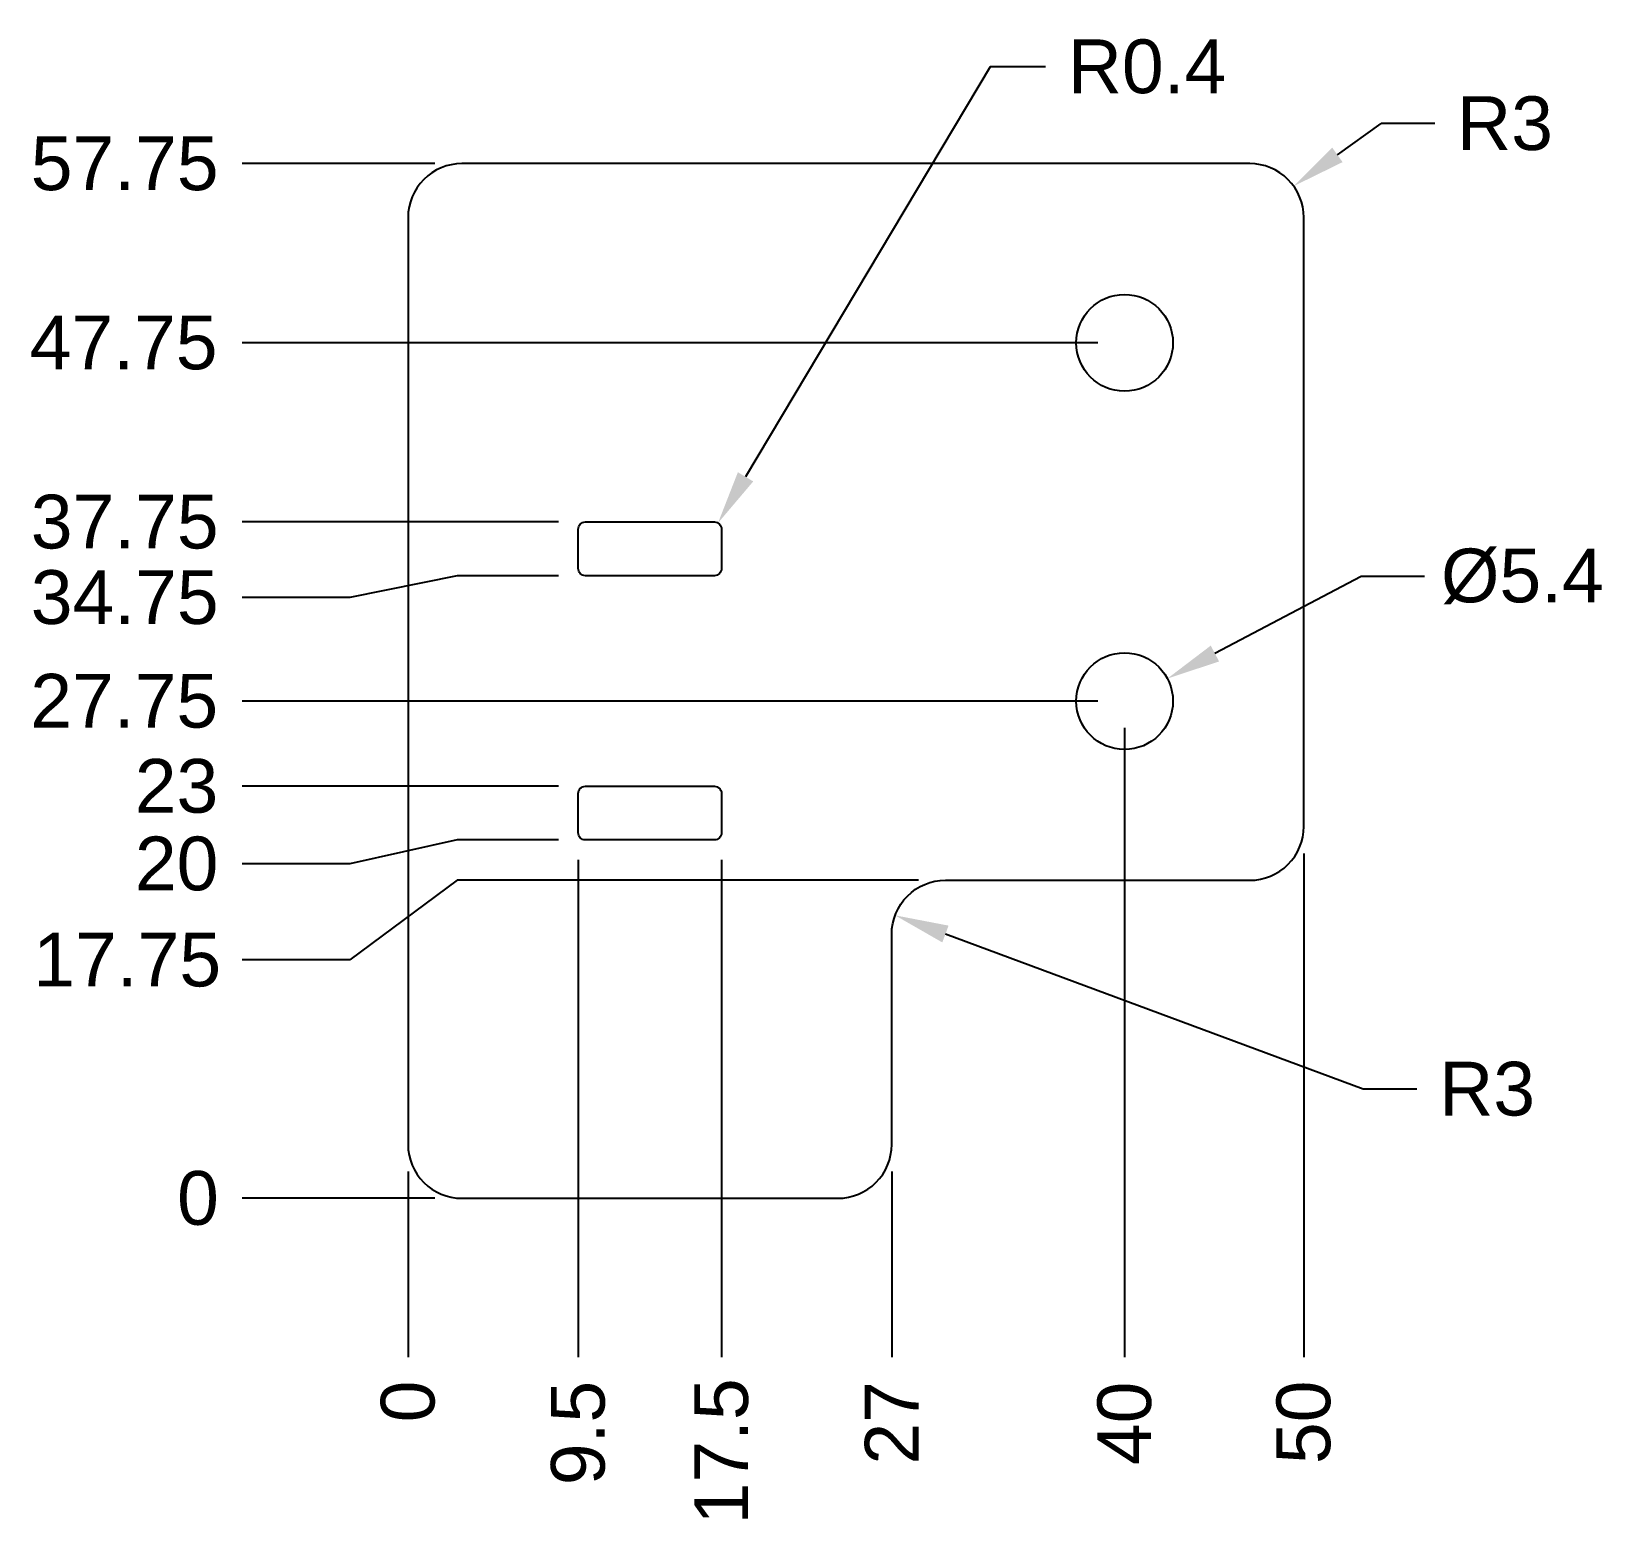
# Model space of a CAD drawing. Header units: millimetres. Extents: x -21 to 66.6, y -18.1 to 65.1.
import ezdxf

# ---------------------------------------------------------------- set-up
doc = ezdxf.new("R2010")
doc.units = ezdxf.units.MM
doc.layers.add('Dimensions', color=7, linetype='Continuous')
doc.layers.add('Parts', color=7, linetype='Continuous')
doc.styles.get("Standard").update_dxf_attribs({"font": 'arial.ttf'})
doc.dimstyles.new('Copy of Standard', dxfattribs={"dimtxt": 3, "dimasz": 3, "dimexe": 3, "dimexo": 1.5, "dimgap": 1.5, "dimtad": 0, "dimtoh": 1, "dimdsep": 46, "dimtxsty": 'Standard', "dimcen": 0, "dimadec": 0, "dimazin": 2, "dimtfac": 1, "dimtofl": 0, "dimtmove": 0, "dimatfit": 3, "dimfxl": 1, "dimtolj": 1, "dimtzin": 0, "dimarcsym": 0})

# ---------------------------------------------------------------- blocks, each defined once
blk = doc.blocks.new('*D1')
at = {"layer": 'Defpoints', "color": 0}
for p in [(-9.25, 57.75), (3, 57.75), (0, 0)]:
    blk.add_point(p, dxfattribs=at)
at = {"layer": 'Dimensions', "color": 0, "lineweight": -2}
blk.add_line((1.5, 57.75), (-9.25, 57.75), dxfattribs=at)
at = {"layer": 'Dimensions', "color": 0, "insert": (-15.817, 57.75), "char_height": 3, "attachment_point": 5}
blk.add_mtext('\\A1;57.75', dxfattribs=at)
blk = doc.blocks.new('*D2')
at = {"layer": 'Defpoints', "color": 0}
for p in [(-9.25, 0), (0, 0), (3, 0)]:
    blk.add_point(p, dxfattribs=at)
at = {"layer": 'Dimensions', "color": 0, "lineweight": -2}
blk.add_line((1.5, 0), (-9.25, 0), dxfattribs=at)
at = {"layer": 'Dimensions', "color": 0, "insert": (-11.726, 0), "char_height": 3, "attachment_point": 5}
blk.add_mtext('\\A1;0', dxfattribs=at)
blk = doc.blocks.new('*D3')
at = {"layer": 'Defpoints', "color": 0}
for p in [(-9.25, 37.75), (9.9, 37.75), (0, 0)]:
    blk.add_point(p, dxfattribs=at)
at = {"layer": 'Dimensions', "color": 0, "lineweight": -2}
blk.add_line((8.4, 37.75), (-9.25, 37.75), dxfattribs=at)
at = {"layer": 'Dimensions', "color": 0, "insert": (-15.815, 37.75), "char_height": 3, "attachment_point": 5}
blk.add_mtext('\\A1;37.75', dxfattribs=at)
blk = doc.blocks.new('*D4')
at = {"layer": 'Defpoints', "color": 0}
for p in [(9.9, 34.75), (-9.25, 33.536), (0, 0)]:
    blk.add_point(p, dxfattribs=at)
at = {"layer": 'Dimensions', "color": 0, "lineweight": -2}
for p, q in [((2.75, 34.75), (-3.25, 33.536)), ((8.4, 34.75), (2.75, 34.75)), ((-3.25, 33.536), (-9.25, 33.536))]:
    blk.add_line(p, q, dxfattribs=at)
at = {"layer": 'Dimensions', "color": 0, "insert": (-15.815, 33.536), "char_height": 3, "attachment_point": 5}
blk.add_mtext('\\A1;34.75', dxfattribs=at)
blk = doc.blocks.new('*D5')
at = {"layer": 'Defpoints', "color": 0}
for p in [(-9.25, 23), (9.9, 23), (0, 0)]:
    blk.add_point(p, dxfattribs=at)
at = {"layer": 'Dimensions', "color": 0, "lineweight": -2}
blk.add_line((8.4, 23), (-9.25, 23), dxfattribs=at)
at = {"layer": 'Dimensions', "color": 0, "insert": (-12.922, 23), "char_height": 3, "attachment_point": 5}
blk.add_mtext('\\A1;23', dxfattribs=at)
blk = doc.blocks.new('*D6')
at = {"layer": 'Defpoints', "color": 0}
for p in [(9.9, 20), (-9.25, 18.668), (0, 0)]:
    blk.add_point(p, dxfattribs=at)
at = {"layer": 'Dimensions', "color": 0, "lineweight": -2}
for p, q in [((2.75, 20), (-3.25, 18.668)), ((8.4, 20), (2.75, 20)), ((-3.25, 18.668), (-9.25, 18.668))]:
    blk.add_line(p, q, dxfattribs=at)
at = {"layer": 'Dimensions', "color": 0, "insert": (-12.916, 18.668), "char_height": 3, "attachment_point": 5}
blk.add_mtext('\\A1;20', dxfattribs=at)
blk = doc.blocks.new('*D7')
at = {"layer": 'Defpoints', "color": 0}
for p in [(-9.25, 47.75), (40, 47.75), (0, 0)]:
    blk.add_point(p, dxfattribs=at)
at = {"layer": 'Dimensions', "color": 0, "lineweight": -2}
blk.add_line((38.5, 47.75), (-9.25, 47.75), dxfattribs=at)
at = {"layer": 'Dimensions', "color": 0, "insert": (-15.877, 47.75), "char_height": 3, "attachment_point": 5}
blk.add_mtext('\\A1;47.75', dxfattribs=at)
blk = doc.blocks.new('*D8')
at = {"layer": 'Defpoints', "color": 0}
for p in [(-9.25, 27.75), (40, 27.75), (0, 0)]:
    blk.add_point(p, dxfattribs=at)
at = {"layer": 'Dimensions', "color": 0, "lineweight": -2}
blk.add_line((38.5, 27.75), (-9.25, 27.75), dxfattribs=at)
at = {"layer": 'Dimensions', "color": 0, "insert": (-15.842, 27.75), "char_height": 3, "attachment_point": 5}
blk.add_mtext('\\A1;27.75', dxfattribs=at)
blk = doc.blocks.new('*D9')
at = {"layer": 'Defpoints', "color": 0}
for p in [(30, 17.75), (-9.25, 13.304), (0, 0)]:
    blk.add_point(p, dxfattribs=at)
at = {"layer": 'Dimensions', "color": 0, "lineweight": -2}
for p, q in [((2.75, 17.75), (-3.25, 13.304)), ((28.5, 17.75), (2.75, 17.75)), ((-3.25, 13.304), (-9.25, 13.304))]:
    blk.add_line(p, q, dxfattribs=at)
at = {"layer": 'Dimensions', "color": 0, "insert": (-15.676, 13.304), "char_height": 3, "attachment_point": 5}
blk.add_mtext('\\A1;17.75', dxfattribs=at)
blk = doc.blocks.new('*D10')
at = {"layer": 'Defpoints', "color": 0}
for p in [(0, 3), (0, 0), (0, -8.864)]:
    blk.add_point(p, dxfattribs=at)
at = {"layer": 'Dimensions', "color": 0, "lineweight": -2}
blk.add_line((0, 1.5), (0, -8.864), dxfattribs=at)
at = {"layer": 'Dimensions', "color": 0, "insert": (0, -11.34), "char_height": 3, "attachment_point": 5, "rotation": 90}
blk.add_mtext('\\A1;0', dxfattribs=at)
blk = doc.blocks.new('*D11')
at = {"layer": 'Defpoints', "color": 0}
for p in [(9.5, 20.4), (0, 0), (9.5, -8.864)]:
    blk.add_point(p, dxfattribs=at)
at = {"layer": 'Dimensions', "color": 0, "lineweight": -2}
blk.add_line((9.5, 18.9), (9.5, -8.864), dxfattribs=at)
at = {"layer": 'Dimensions', "color": 0, "insert": (9.5, -13.103), "char_height": 3, "attachment_point": 5, "rotation": 90}
blk.add_mtext('\\A1;9.5', dxfattribs=at)
blk = doc.blocks.new('*D12')
at = {"layer": 'Defpoints', "color": 0}
for p in [(17.5, 20.4), (0, 0), (17.5, -8.864)]:
    blk.add_point(p, dxfattribs=at)
at = {"layer": 'Dimensions', "color": 0, "lineweight": -2}
blk.add_line((17.5, 18.9), (17.5, -8.864), dxfattribs=at)
at = {"layer": 'Dimensions', "color": 0, "insert": (17.5, -14.126), "char_height": 3, "attachment_point": 5, "rotation": 90}
blk.add_mtext('\\A1;17.5', dxfattribs=at)
blk = doc.blocks.new('*D13')
at = {"layer": 'Defpoints', "color": 0}
for p in [(27, 3), (0, 0), (27, -8.864)]:
    blk.add_point(p, dxfattribs=at)
at = {"layer": 'Dimensions', "color": 0, "lineweight": -2}
blk.add_line((27, 1.5), (27, -8.864), dxfattribs=at)
at = {"layer": 'Dimensions', "color": 0, "insert": (27, -12.534), "char_height": 3, "attachment_point": 5, "rotation": 90}
blk.add_mtext('\\A1;27', dxfattribs=at)
blk = doc.blocks.new('*D14')
at = {"layer": 'Defpoints', "color": 0}
for p in [(40, 27.75), (0, 0), (40, -8.864)]:
    blk.add_point(p, dxfattribs=at)
at = {"layer": 'Dimensions', "color": 0, "lineweight": -2}
blk.add_line((40, 26.25), (40, -8.864), dxfattribs=at)
at = {"layer": 'Dimensions', "color": 0, "insert": (40, -12.564), "char_height": 3, "attachment_point": 5, "rotation": 90}
blk.add_mtext('\\A1;40', dxfattribs=at)
blk = doc.blocks.new('*D15')
at = {"layer": 'Defpoints', "color": 0}
for p in [(50, 20.75), (0, 0), (50, -8.864)]:
    blk.add_point(p, dxfattribs=at)
at = {"layer": 'Dimensions', "color": 0, "lineweight": -2}
blk.add_line((50, 19.25), (50, -8.864), dxfattribs=at)
at = {"layer": 'Dimensions', "color": 0, "insert": (50, -12.504), "char_height": 3, "attachment_point": 5, "rotation": 90}
blk.add_mtext('\\A1;50', dxfattribs=at)
blk = doc.blocks.new('*D16')
at = {"layer": 'Defpoints', "color": 0}
for p in [(49.44, 56.496), (47, 54.75)]:
    blk.add_point(p, dxfattribs=at)
at = {"layer": 'Dimensions', "color": 0, "lineweight": -2}
for p in [(51.879, 58.242), (57.319, 59.988)]:
    blk.add_line(p, (54.319, 59.988), dxfattribs=at)
at = {"layer": 'Dimensions', "color": 0}
blk.add_solid([(51.588, 58.649), (52.17, 57.835), (49.44, 56.496)], dxfattribs=at)
at = {"layer": 'Dimensions', "color": 0, "insert": (61.235, 59.988), "char_height": 3, "attachment_point": 5}
blk.add_mtext('\\A1;R3', dxfattribs=at)
blk = doc.blocks.new('*D17')
at = {"layer": 'Defpoints', "color": 0}
for p in [(27.187, 15.794), (30, 14.75)]:
    blk.add_point(p, dxfattribs=at)
at = {"layer": 'Dimensions', "color": 0, "lineweight": -2}
for p, q in [((53.318, 6.098), (30, 14.75)), ((56.318, 6.098), (53.318, 6.098))]:
    blk.add_line(p, q, dxfattribs=at)
at = {"layer": 'Dimensions', "color": 0}
blk.add_solid([(30.174, 15.219), (29.826, 14.281), (27.187, 15.794)], dxfattribs=at)
at = {"layer": 'Dimensions', "color": 0, "insert": (60.235, 6.098), "char_height": 3, "attachment_point": 5}
blk.add_mtext('\\A1;R3', dxfattribs=at)
blk = doc.blocks.new('*D18')
at = {"layer": 'Defpoints', "color": 0}
for p in [(17.305, 37.694), (17.1, 37.35)]:
    blk.add_point(p, dxfattribs=at)
at = {"layer": 'Dimensions', "color": 0, "lineweight": -2}
for p, q in [((32.5, 63.163), (18.842, 40.27)), ((35.593, 63.163), (32.5, 63.163))]:
    blk.add_line(p, q, dxfattribs=at)
at = {"layer": 'Dimensions', "color": 0}
blk.add_solid([(18.413, 40.526), (19.271, 40.014), (17.305, 37.694)], dxfattribs=at)
at = {"layer": 'Dimensions', "color": 0, "insert": (41.25, 63.163), "char_height": 3, "attachment_point": 5}
blk.add_mtext('\\A1;R0.4', dxfattribs=at)
blk = doc.blocks.new('*D19')
at = {"layer": 'Defpoints', "color": 0}
for p in [(42.389, 29.008), (37.611, 26.492)]:
    blk.add_point(p, dxfattribs=at)
at = {"layer": 'Dimensions', "color": 0, "lineweight": -2}
for p, q in [((53.208, 34.708), (45.043, 30.407)), ((56.751, 34.708), (53.208, 34.708))]:
    blk.add_line(p, q, dxfattribs=at)
at = {"layer": 'Dimensions', "color": 0}
blk.add_solid([(44.81, 30.849), (45.276, 29.964), (42.389, 29.008)], dxfattribs=at)
at = {"layer": 'Dimensions', "color": 0, "insert": (62.208, 34.708), "char_height": 3, "attachment_point": 5}
blk.add_mtext('\\A1;%%c5.4', dxfattribs=at)

msp = doc.modelspace()

# ---------------------------------------------------------------- linework, layer by layer
at = {"layer": 'Parts'}
for points in [[(50, 20.75), (50, 54.75, 0.414214), (47, 57.75), (3, 57.75, 0.414214), (0, 54.75), (0, 3, 0.414214), (3, 0), (24, 0, 0.414214), (27, 3), (27, 14.75, -0.414214), (30, 17.75), (47, 17.75, 0.414214)], [(17.1, 34.75), (9.9, 34.75, -0.414214), (9.5, 35.15), (9.5, 37.35, -0.414214), (9.9, 37.75), (17.1, 37.75, -0.414214), (17.5, 37.35), (17.5, 35.15, -0.414214)], [(17.1, 20), (9.9, 20, -0.414214), (9.5, 20.4), (9.5, 22.6, -0.414214), (9.9, 23), (17.1, 23, -0.414214), (17.5, 22.6), (17.5, 20.4, -0.414214)]]:
    msp.add_lwpolyline(points, format="xyb", close=True, dxfattribs=at)
for centre in [(40, 47.75), (40, 27.75)]:
    msp.add_circle(centre, 2.7, dxfattribs=at)

# ---------------------------------------------------------------- dimensions: what is measured, and where the dimension line sits
at = {"layer": 'Dimensions'}
dim = msp.add_radius_dim(center=(17.1, 37.35), mpoint=(17.305, 37.694), dimstyle='Copy of Standard', dxfattribs=at)
dim.commit()
dim.dimension.update_dxf_attribs({"geometry": '*D18', "text_midpoint": (41.25, 63.163), "dimtype": 132})
dim = msp.add_radius_dim(center=(47, 54.75), mpoint=(49.44, 56.496), dimstyle='Copy of Standard', dxfattribs=at)
dim.commit()
dim.dimension.update_dxf_attribs({"geometry": '*D16', "text_midpoint": (61.235, 59.988)})
for feature_location, offset, dtype, picture, middle in [((3, 57.75), (-12.25, 0), 0, '*D1', (-15.817, 57.75)), ((40, 47.75), (-49.25, 0), 0, '*D7', (-15.877, 47.75)), ((9.9, 37.75), (-19.15, 0), 0, '*D3', (-15.815, 37.75)), ((9.9, 34.75), (-19.15, -1.214), 0, '*D4', (-15.815, 33.536)), ((40, 27.75), (-49.25, 0), 0, '*D8', (-15.842, 27.75)), ((40, 27.75), (0, -36.614), 1, '*D14', (40, -12.564)), ((9.9, 23), (-19.15, 0), 0, '*D5', (-12.922, 23)), ((9.9, 20), (-19.15, -1.332), 0, '*D6', (-12.916, 18.668)), ((50, 20.75), (0, -29.614), 1, '*D15', (50, -12.504)), ((9.5, 20.4), (0, -29.264), 1, '*D11', (9.5, -13.103)), ((17.5, 20.4), (0, -29.264), 1, '*D12', (17.5, -14.126)), ((30, 17.75), (-39.25, -4.446), 0, '*D9', (-15.676, 13.304)), ((0, 3), (0, -11.863911206), 1, '*D10', (0, -11.340411206)), ((27, 3), (0, -11.864), 1, '*D13', (27, -12.534)), ((3, 0), (-12.249720936, 0), 0, '*D2', (-11.726220936, 0))]:
    dim = msp.add_ordinate_dim(feature_location=feature_location, offset=offset, dtype=dtype, origin=(0, 0), dimstyle='Copy of Standard', dxfattribs=at)
    dim.commit()
    dim.dimension.update_dxf_attribs({"geometry": picture, "text_midpoint": middle})
dim = msp.add_diameter_dim_2p(p1=(37.611, 26.492), p2=(42.389, 29.008), dimstyle='Copy of Standard', dxfattribs=at)
dim.commit()
dim.dimension.update_dxf_attribs({"geometry": '*D19', "text_midpoint": (62.208, 34.708), "dimtype": 131})
dim = msp.add_radius_dim(center=(30, 14.75), mpoint=(27.187, 15.794), dimstyle='Copy of Standard', override={"dimtmove": 1}, dxfattribs=at)
dim.commit()
dim.dimension.update_dxf_attribs({"geometry": '*D17', "text_midpoint": (53.318, 6.098), "dimtype": 132})

doc.saveas('drawing.dxf')
